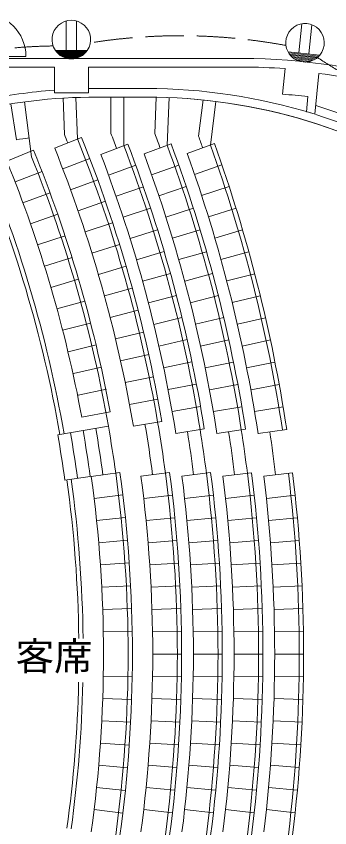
# Model space of a CAD drawing. Units: millimetres, scale not verified. Extents: x -46320 to 37680, y -29109 to 29691.
# Drawn here: x -7599 to -272, y -2900 to 16043 of the extents above; entities that cross this region are included whole.
import ezdxf
from ezdxf.enums import TextEntityAlignment as Align

# ---------------------------------------------------------------- set-up
doc = ezdxf.new("R2010")
doc.units = ezdxf.units.MM
doc.header["$LTSCALE"] = 300
doc.linetypes.add('DASHED3', pattern=[4, 3, -1])
for name, color, linetype, lineweight in [('1-0_121', 7, 'Continuous', 9), ('8-1', 7, 'Continuous', 9), ('8-2', 7, 'Continuous', 9)]:
    doc.layers.add(name, color=color, linetype=linetype, lineweight=lineweight)
doc.layers.add('1-A', color=7, linetype='Continuous')
doc.styles.add('HG創英角ｺﾞｼｯｸUB', font='')
doc.styles.get('HG創英角ｺﾞｼｯｸUB').set_extended_font_data('HG創英角ｺﾞｼｯｸUB')

msp = doc.modelspace()

# ---------------------------------------------------------------- linework, layer by layer
at = {"layer": '1-0_121'}
for p, q in [((-2207, 15055.4), (-8557, 15055.4)), ((-7372, 15105.4), (-8472, 15105.4)), ((-6707, 14855.4), (-8357, 14855.4)), ((-6707, 14255.4), (-6707, 14855.4)), ((-2307, 14855.4), (-5907, 14855.4)), ((-5907, 14255.4), (-5907, 14855.4)), ((-1379.1, 14222.5), (-1318.3, 14819.7)), ((-525.4, 14708.9), (-622.5, 13755.4)), ((-5907, 14255.4), (-6707, 14255.4)), ((-5707, 14355.4), (-4557, 14355.4)), ((-7407.9, 14043.7), (-7238.5, 12760.1)), ((-6503.8, 14134.5), (-6471.2, 13281.4)), ((-6204, 14145.9), (-6167, 13177.9)), ((-5707, 14155.4), (-4557, 14155.4)), ((-5385.9, 14155.4), (-5385.9, 13306.9)), ((-5085.9, 13024.5), (-5085.9, 14155.4)), ((-4327.1, 14156.9), (-4361.9, 13303.9)), ((-4027.4, 14144.7), (-4072.8, 13031)), ((-3232.9, 14091.3), (-3339.4, 13244.3)), ((-2935.2, 14053.9), (-3063.2, 13036.6)), ((-817.5, 13814.7), (-781.7, 14166.3)), ((-7725.6, 13997.8), (-7593.6, 13158.1)), ((-6700.4, 12963.1), (-6074.2, 13215.3)), ((-7817.9, 12658.7), (-7192.9, 12913.7)), ((-5622.7, 12818.5), (-4992.5, 13060.4)), ((-4611.7, 12830.6), (-3979.1, 13065.8)), ((-3604.1, 12841.5), (-2969.1, 13070.5)), ((-6510, 12479.2), (-5879.9, 12721.1)), ((-5440.3, 12331.6), (-4806.3, 12563.3)), ((-4434.3, 12341.8), (-3798, 12567.2)), ((-3431.4, 12351), (-2793, 12570.4)), ((-7625.6, 12175.6), (-6996.3, 12419.9)), ((-6327.7, 11992.2), (-5693.6, 12223.7)), ((-5265.6, 11841.8), (-4628, 12063.4)), ((-4264.5, 11850.3), (-3624.8, 12065.8)), ((-3266.1, 11858), (-2624.5, 12067.7)), ((-7441.5, 11689.3), (-6808.2, 11922.8)), ((-6153.4, 11502.3), (-5515.6, 11723.3)), ((-5098.8, 11349.3), (-4457.8, 11560.7)), ((-4102.3, 11356.2), (-3459.3, 11561.8)), ((-3108.2, 11362.5), (-2463.5, 11562.6)), ((-7265.8, 11199.9), (-6628.6, 11422.5)), ((-5987.2, 11009.6), (-5345.8, 11220.1)), ((-4939.9, 10854.1), (-4295.6, 11055.3)), ((-3947.7, 10859.7), (-3301.7, 11055.3)), ((-2957.9, 10864.7), (-2310.3, 11055)), ((-7098.4, 10707.5), (-6457.5, 10919.3)), ((-5829, 10514.2), (-5184.3, 10714.1)), ((-4788.9, 10356.5), (-4141.4, 10547.4)), ((-3800.9, 10360.9), (-3151.9, 10546.4)), ((-2815, 10364.7), (-2164.6, 10545.2)), ((-6939.5, 10212.4), (-6295.1, 10413.2)), ((-5679.1, 10016.3), (-5031.2, 10205.6)), ((-6789.1, 9714.6), (-6141.3, 9904.4)), ((-4645.8, 9856.6), (-3995.4, 10037.1)), ((-3661.9, 9859.8), (-3010.1, 10035.3)), ((-2679.8, 9862.6), (-2026.7, 10033.3)), ((-5537.3, 9516), (-4886.4, 9694.6)), ((-4510.8, 9354.4), (-3857.6, 9524.6)), ((-3530.6, 9356.7), (-2876.2, 9522)), ((-2552.1, 9358.6), (-1896.5, 9519.4)), ((-6647.1, 9214.4), (-5996.2, 9393.1)), ((-5403.8, 9013.4), (-4750.1, 9181.3)), ((-4383.8, 8850.2), (-3727.9, 9009.9)), ((-3407.2, 8851.5), (-2750.2, 9006.7)), ((-2432, 8852.6), (-1774.1, 9003.5)), ((-6513.7, 8711.8), (-5859.8, 8879.4)), ((-5278.6, 8508.7), (-4622.2, 8665.9)), ((-5728.9, 8371.2), (-6383.9, 8208.3)), ((-4264.8, 8344), (-3606.5, 8493.2)), ((-3291.5, 8344.5), (-2632.3, 8489.5)), ((-2319.6, 8344.9), (-1659.5, 8485.9)), ((-5161.7, 8002), (-4502.8, 8148.4)), ((-4153.9, 7835.9), (-3493.3, 7974.6)), ((-3183.8, 7835.8), (-2522.4, 7970.5)), ((-2214.8, 7835.6), (-1552.6, 7966.6)), ((-6262.7, 7702.6), (-5605, 7854.3)), ((-5053.1, 7493.5), (-4391.9, 7629)), ((-4051.2, 7326.2), (-3388.5, 7454.3)), ((-3084, 7325.5), (-2420.6, 7449.9)), ((-2117.7, 7324.7), (-1453.7, 7445.7)), ((-5489.9, 7335.4), (-6150.2, 7194.9)), ((-4952.9, 6983.2), (-4289.5, 7107.8)), ((-3956.6, 6814.9), (-3291.9, 6932.4)), ((-2992.1, 6813.7), (-2326.8, 6927.8)), ((-2028.4, 6812.5), (-1362.6, 6923.4)), ((-6066.5, 6681.4), (-5403.9, 6810.7)), ((-5445.1, 6474), (-6627.3, 6268)), ((-4861.1, 6471.4), (-4195.8, 6585.1)), ((-3870.2, 6302.1), (-3203.7, 6409)), ((-2908.1, 6300.5), (-2241.1, 6404.3)), ((-1946.8, 6298.9), (-1279.3, 6399.8)), ((-5175.6, 5394.6), (-5844.2, 5302.5)), ((-4683.9, 5303.4), (-4014.8, 5392.2)), ((-3725.9, 5304.1), (-3056.4, 5390.3)), ((-2768.4, 5304.7), (-2098.6, 5388.5)), ((-1811.2, 5305.3), (-1141.2, 5386.8)), ((-5869, 5299.1), (-6463.4, 5217.2)), ((-5777.7, 4786.8), (-5107.5, 4867.4)), ((-4619.7, 4787.4), (-3949.2, 4865.1)), ((-3663.6, 4787.8), (-2992.9, 4863.4)), ((-2707.8, 4788.3), (-2036.8, 4861.6)), ((-1752.4, 4788.7), (-1081.2, 4860)), ((-5719.9, 4270), (-5048.5, 4339.2)), ((-4564.1, 4270.4), (-3892.4, 4337.1)), ((-3609.6, 4270.7), (-2937.7, 4335.5)), ((-2655.3, 4270.9), (-1983.3, 4333.9)), ((-1701.3, 4271.2), (-1029.1, 4332.4)), ((-5671, 3752.3), (-4998.5, 3810.1)), ((-4516.9, 3752.5), (-3844.2, 3808.2)), ((-3563.8, 3752.7), (-2890.9, 3806.7)), ((-2610.8, 3752.8), (-1937.9, 3805.4)), ((-1658, 3753), (-985, 3804.1)), ((-5630.9, 3233.8), (-4957.5, 3280.1)), ((-4478.3, 3233.9), (-3804.8, 3278.6)), ((-3526.3, 3234), (-2852.7, 3277.4)), ((-2574.4, 3234.1), (-1900.7, 3276.2)), ((-1622.6, 3234.2), (-948.8, 3275.1)), ((-5599.6, 2714.8), (-4925.5, 2749.6)), ((-4448.2, 2714.8), (-3774, 2748.4)), ((-3497, 2714.9), (-2822.8, 2747.4)), ((-2545.9, 2714.9), (-1871.7, 2746.5)), ((-1594.9, 2714.9), (-920.6, 2745.7)), ((-5577.2, 2195.2), (-4902.6, 2218.6)), ((-4426.6, 2195.3), (-3752, 2217.7)), ((-3476.1, 2195.3), (-2801.4, 2217.1)), ((-2525.6, 2195.3), (-1850.9, 2216.5)), ((-1575.1, 2195.3), (-900.4, 2215.9)), ((-5563.7, 1675.4), (-4888.8, 1687.2)), ((-4413.5, 1675.4), (-3738.6, 1686.8)), ((-3463.4, 1675.4), (-2788.5, 1686.5)), ((-2513.3, 1675.4), (-1838.4, 1686.2)), ((-1563.2, 1675.4), (-888.3, 1685.9)), ((-4413.5, 1155.4), (-3738.6, 1155.4)), ((-3463.4, 1155.4), (-2788.5, 1155.4)), ((-2513.3, 1155.4), (-1838.4, 1155.4)), ((-1563.2, 1155.4), (-888.3, 1155.4)), ((-5563.7, 635.5), (-4888.8, 623.7)), ((-4413.5, 635.5), (-3738.6, 624.1)), ((-3463.4, 635.5), (-2788.5, 624.4)), ((-2513.3, 635.5), (-1838.4, 624.7)), ((-1563.2, 635.5), (-888.3, 625)), ((-5577.2, 115.6), (-4902.6, 92.3)), ((-4426.6, 115.6), (-3752, 93.2)), ((-3476.1, 115.6), (-2801.4, 93.8)), ((-2525.6, 115.6), (-1850.9, 94.4)), ((-1575.1, 115.6), (-900.4, 95)), ((-5599.6, -403.9), (-4925.5, -438.7)), ((-4448.2, -403.9), (-3774, -437.5)), ((-3497, -404), (-2822.8, -436.5)), ((-2545.9, -404), (-1871.7, -435.6)), ((-1594.9, -404), (-920.6, -434.8)), ((-5630.9, -922.9), (-4957.5, -969.2)), ((-4478.3, -923), (-3804.8, -967.7)), ((-3526.3, -923.1), (-2852.7, -966.5)), ((-2574.4, -923.2), (-1900.7, -965.3)), ((-1622.6, -923.3), (-948.8, -964.2)), ((-5671, -1441.4), (-4998.5, -1499.2)), ((-4516.9, -1441.6), (-3844.2, -1497.3)), ((-3563.8, -1441.8), (-2890.9, -1495.9)), ((-2610.8, -1441.9), (-1937.9, -1494.5)), ((-1658, -1442.1), (-985, -1493.2)), ((-5719.9, -1959.1), (-5048.5, -2028.3)), ((-4564.1, -1959.5), (-3892.4, -2026.2)), ((-3609.6, -1959.8), (-2937.7, -2024.6)), ((-2655.3, -1960), (-1983.3, -2023)), ((-1701.3, -1960.3), (-1029.1, -2021.5)), ((-5777.7, -2475.9), (-5107.5, -2556.6)), ((-4619.7, -2476.5), (-3949.2, -2554.3)), ((-3663.6, -2476.9), (-2992.9, -2552.5)), ((-2707.8, -2477.4), (-2036.8, -2550.8)), ((-1752.4, -2477.8), (-1081.2, -2549.1))]:
    msp.add_line(p, q, dxfattribs=at)
for centre, radius, start, end in [((-8372, 15105.4), 1000, 0, 90), ((-2307, 1155.4), 13900, 72.70731, 90), ((-2307, 1155.4), 13700, 85.86149, 90), ((-2307, 1155.4), 13670, 72.70731, 82.5116), ((-5707, 1155.4), 13200, 94.34475, 101.58126), ((-5707, 1155.4), 13200, 90, 90.86815), ((-4557, 1155.4), 13200, 72.85975, 89.99999), ((-2307, 1155.4), 13100, 83.3136, 85.93814), ((-5707, 1155.4), 13000, 90, 103.62454), ((-4557, 1155.4), 13000, 56.25096, 89.99999), ((-4557, 1155.4), 13000, 56.4262, 90), ((-4557, 1155.4), 13400, 57.62699, 72.83275), ((-4557, 1155.4), 13200, 72.63424, 73.54299), ((-4557, 1155.4), 13200, 57.47724, 72.55054), ((-36351.3, 1245.6), 32213.1, 21.5669, 21.93972), ((-36347.1, 1424.5), 33163.1, 20.35473, 20.99596), ((-36336.2, 1415.1), 34113.1, 19.79743, 20.39634), ((-5707, 1155.4), 12150, 97.51807, 98.93282), ((-36047.1, 1142.1), 32213.1, 9.69739, 21.93972), ((-36047.1, 1142.1), 32313.1, 9.69739, 21.93972), ((-36323.4, 1349.9), 35063.1, 19.35748, 19.82993), ((-36047.1, 1142.1), 29913.1, 9.8836, 23.27796), ((-36047.1, 1142.1), 30013.1, 9.8836, 23.24466), ((-36047.1, 1142.1), 31163.1, 10.48036, 22.19383), ((-36047.1, 1142.1), 31638.1, 9.69739, 21.93972), ((-36047.1, 1142.1), 33163.1, 9.11051, 20.99596), ((-36047.1, 1142.1), 33263.1, 9.11051, 20.99596), ((-36047.1, 1142.1), 34113.1, 8.84757, 20.39634), ((-36047.1, 1142.1), 34213.1, 8.84757, 20.39634), ((-36047.1, 1142.1), 35063.1, 8.59929, 19.82993), ((-36047.1, 1142.1), 35163.1, 8.59929, 19.82993), ((-36047.1, 1142.1), 31063.1, 9.8836, 21.96329), ((-36047.1, 1142.1), 32588.1, 9.11051, 20.99596), ((-36047.1, 1142.1), 33538.1, 8.84757, 20.39634), ((-36047.1, 1142.1), 34488.1, 8.59929, 19.82993), ((-36047.1, 1142.1), 30488.1, 10.46808, 22.19383), ((-36047.1, 1142.1), 31063.1, 7.84293, 9.8836), ((-36047.1, 1142.1), 31913.1, 7.55784, 9.69739), ((-36047.1, 1142.1), 32213.1, 7.55784, 9.69739), ((-36047.1, 1142.1), 29863.1, 7.84293, 9.8836), ((-36047.1, 1142.1), 30163.1, 7.84293, 9.8836), ((-36047.1, 1142.1), 30463.1, 7.84293, 9.8836), ((-36047.1, 1142.1), 30763.1, 7.84293, 9.8836), ((-36047.1, 1142.1), 32863.1, 7.33751, 9.11051), ((-36047.1, 1142.1), 33163.1, 7.33751, 9.11051), ((-36047.1, 1142.1), 33813.1, 7.12967, 8.84757), ((-36047.1, 1142.1), 34113.1, 7.12967, 8.84757), ((-36047.1, 1142.1), 34763.1, 6.93327, 8.59929), ((-36047.1, 1142.1), 31063.1, 0.02454, 7.84293), ((-36047.1, 1142.1), 31163.1, 0.02446, 7.84293), ((-36047.1, 1142.1), 32213.1, 0.02367, 7.55784), ((-36047.1, 1142.1), 32313.1, 0.02359, 7.55784), ((-36047.1, 1142.1), 33163.1, 0.02299, 7.33751), ((-36047.1, 1142.1), 33263.1, 0.02292, 7.33751), ((-36047.1, 1142.1), 33538.1, 0.02273, 7.12967), ((-36047.1, 1142.1), 34113.1, 0.02235, 7.12967), ((-36047.1, 1142.1), 34213.1, 0.02228, 7.12967), ((-36047.1, 1142.1), 34488.1, 0.02211, 6.93327), ((-36047.1, 1142.1), 35063.1, 0.02174, 6.93327), ((-36047.1, 1142.1), 35163.1, 0.02168, 6.93327), ((-36047.1, 1142.1), 29913.1, 0.72368, 7.84293), ((-36047.1, 1142.1), 30013.1, 0.72368, 7.84293), ((-36047.1, 1142.1), 30488.1, 0.02501, 7.84293), ((-36047.1, 1142.1), 31638.1, 0.0241, 7.55784), ((-36047.1, 1142.1), 32588.1, 0.02339, 7.33751), ((-36047.1, 1168.8), 30488.1, 352.15707, 359.97499), ((-36047.1, 1168.8), 31063.1, 352.15707, 359.97546), ((-36047.1, 1168.8), 31163.1, 352.15707, 359.97554), ((-36047.1, 1168.8), 31638.1, 352.44216, 359.9759), ((-36047.1, 1168.8), 32213.1, 352.44216, 359.97633), ((-36047.1, 1168.8), 32313.1, 352.44216, 359.97641), ((-36047.1, 1168.8), 32588.1, 352.66249, 359.97661), ((-36047.1, 1168.8), 33163.1, 352.66249, 359.97701), ((-36047.1, 1168.8), 33263.1, 352.66249, 359.97708), ((-36047.1, 1168.8), 33538.1, 352.87033, 359.97727), ((-36047.1, 1168.8), 34113.1, 352.87033, 359.97765), ((-36047.1, 1168.8), 34213.1, 352.87033, 359.97772), ((-36047.1, 1168.8), 34488.1, 353.06673, 359.97789), ((-36047.1, 1168.8), 35063.1, 353.06673, 359.97826), ((-36047.1, 1168.8), 35163.1, 353.06673, 359.97832), ((-36047.1, 1168.8), 29913.1, 352.15707, 358.70929), ((-36047.1, 1168.8), 30013.1, 352.15707, 358.70929)]:
    msp.add_arc(centre, radius, start, end, dxfattribs=at)
at = {"layer": '8-1'}
for p, q in [((-6428, 15246.3), (-6428, 15932.2)), ((-6193.7, 15246.3), (-6193.7, 15932.2)), ((-992.7, 15185.3), (-923.3, 15867.6)), ((-759.6, 15161.5), (-690.1, 15843.8)), ((-5937.6, 15246.3), (-6684.1, 15246.3)), ((-5955.2, 15222), (-6666.6, 15222)), ((-5975.4, 15197.7), (-6646.3, 15197.7)), ((-5998.9, 15173.4), (-6622.9, 15173.4)), ((-504.8, 15135.6), (-1247.5, 15211.2)), ((-524.7, 15113.2), (-1232.5, 15185.2)), ((-547.3, 15091.1), (-1214.8, 15159)), ((-6026.3, 15149.1), (-6595.4, 15149.1)), ((-6059, 15124.8), (-6562.8, 15124.8)), ((-6099.4, 15100.5), (-6522.3, 15100.5)), ((-6153.3, 15076.2), (-6468.4, 15076.2)), ((-6249.8, 15051.9), (-6372, 15051.9)), ((-573.1, 15069.3), (-1193.9, 15132.4)), ((-602.9, 15047.8), (-1169.1, 15105.5)), ((-637.9, 15027), (-1139, 15078)), ((-680.5, 15006.9), (-1101.3, 15049.7)), ((-736.6, 14988.1), (-1050.1, 15020.1)), ((-835, 14973.7), (-956.6, 14986.1))]:
    msp.add_line(p, q, dxfattribs=at)
for centre, start, end in [((-6310.9, 15497.7), 326.0455, 213.95448), ((-850.7, 15423.5), 320.23388, 208.14286), ((-6310.9, 15497.7), 213.95448, 326.0455), ((-6310.9, 15497.7), 213.95448, 326.0455), ((-850.7, 15423.5), 208.14286, 320.23388), ((-850.7, 15423.5), 208.14286, 320.23388)]:
    msp.add_arc(centre, 450, start, end, dxfattribs=at)
at = {"layer": '8-2', "linetype": 'DASHED3'}
for centre, radius, start, end in [((-3759.6, 2117.9), 13469.9, 79.46257, 99.00204), ((-6570.5, 2989.9), 12360.5, 90.76555, 115.86489), ((19972.7, 47314.7), 38221.8, 237.5025, 251.82187)]:
    msp.add_arc(centre, radius, start, end, dxfattribs=at)

# ---------------------------------------------------------------- texts
at = {"layer": '1-A', "style": 'HG創英角ｺﾞｼｯｸUB'}
msp.add_text('客席', height=659.8, dxfattribs=at).set_placement((-7612.8, 574.8), align=Align.BOTTOM_LEFT)

doc.saveas('drawing.dxf')
